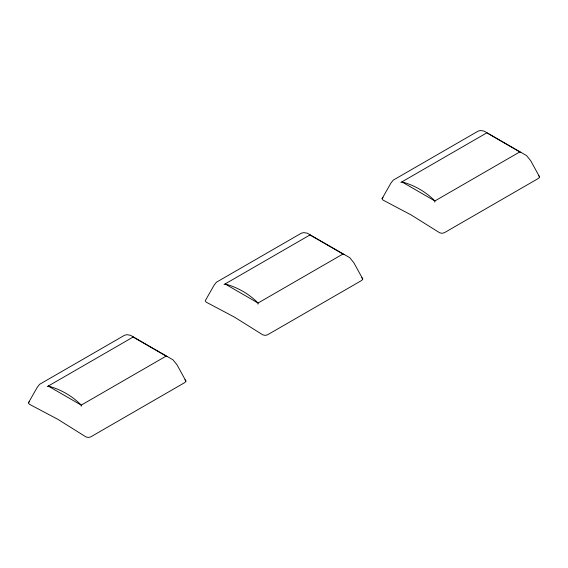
<?xml version="1.0" encoding="UTF-8"?>
<svg xmlns="http://www.w3.org/2000/svg" width="568" height="568" viewBox="0 0 568 568"><rect width="100%" height="100%" fill="white"/><g stroke="black" fill="none" stroke-linecap="round" stroke-linejoin="round"><path stroke-width="0.85" d="M81.188 406.241L81.245 405.119C72.115 395.917 60.769 389.371 48.237 386.062L81.245 405.119L166.119 356.115L167.12 356.626M258.007 304.15L258.064 303.028C248.933 293.834 237.594 287.28 225.063 283.972L258.064 303.028L342.937 254.024L343.945 254.535M434.832 202.066L434.889 200.944C425.759 191.743 414.413 185.196 401.881 181.888L434.889 200.944L519.763 151.94L520.764 152.451M28.4 402.882L37.346 387.156L39.639 384.295L124.562 335.262L126.92 334.694L130.519 335.29L172.956 359.792L177.01 364.819L185.956 381.107L184.976 382.47L90.674 436.913L88.317 437.474L85.96 436.913L57.666 419.22L29.38 404.246L28.4 402.882L29.38 401.526M382.044 198.708L390.99 182.981L393.283 180.12L478.206 131.087L480.563 130.526L484.163 131.116L526.6 155.618L530.654 160.645L539.6 176.932L538.62 178.295L444.318 232.738L441.961 233.306L439.604 232.738L411.31 215.045L383.024 200.071L382.044 198.708L383.024 197.352M362.782 279.016L361.802 280.379L267.5 334.829L265.142 335.39L262.778 334.829L234.492 317.129L206.198 302.155L205.218 300.799L214.171 285.072L216.458 282.204L301.388 233.171L303.745 232.61L307.338 233.199L349.774 257.702L353.829 262.728L362.782 279.016L361.802 277.66M47.236 386.638L133.168 337.023M224.055 284.554L309.993 234.939M400.88 182.463L486.811 132.848L519.763 151.94M309.936 234.967L342.937 254.024M133.111 337.058L166.119 356.115M538.62 175.569L539.6 176.932M184.976 379.743L185.956 381.107"/></g></svg>
